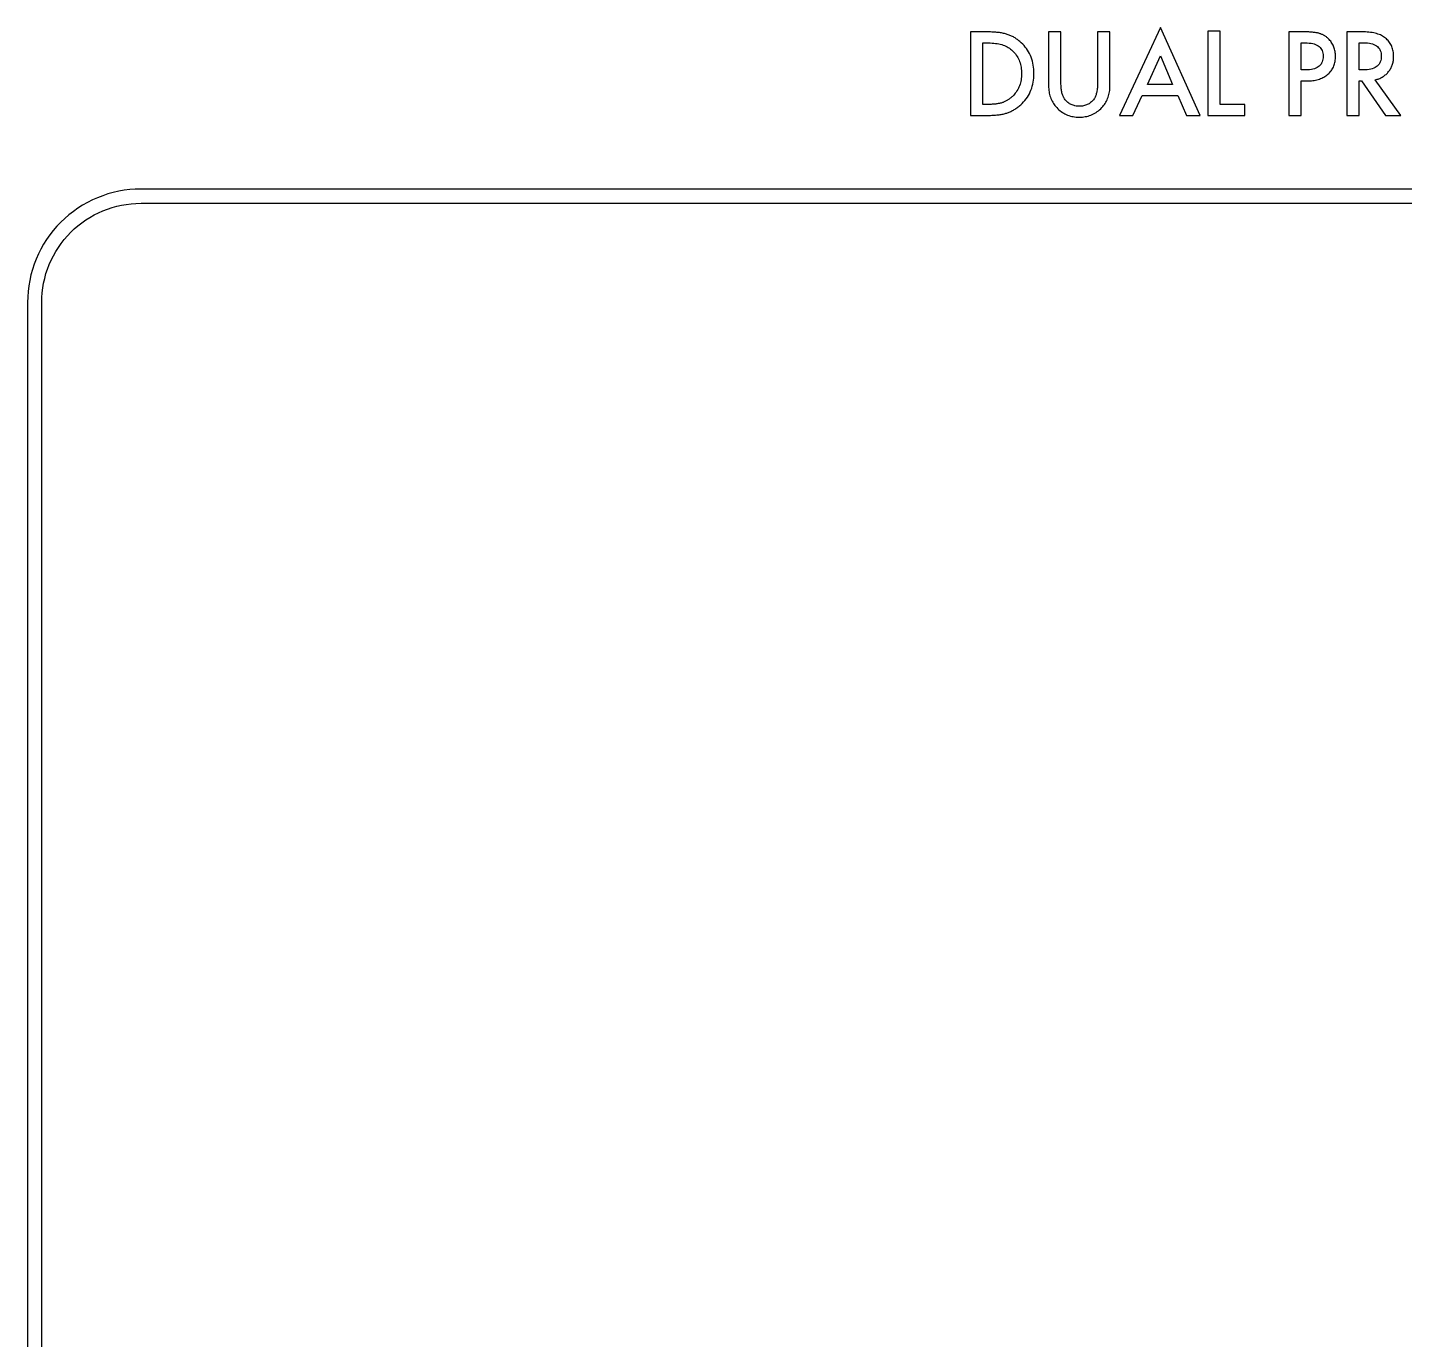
# Model space of a CAD drawing. Header units: metres. Extents: x 6 to 207, y 15 to 119.
# Drawn here: x 107.58 to 156.18, y 72.46 to 118.75 of the extents above; entities that cross this region are included whole.
import ezdxf

# ---------------------------------------------------------------- set-up
doc = ezdxf.new("R2010")
doc.units = ezdxf.units.M

msp = doc.modelspace()

# ---------------------------------------------------------------- linework, layer by layer
for p, q in [((141.469, 118.594), (140.861, 118.594)), ((140.861, 118.594), (140.861, 115.65)), ((141.519, 118.594), (141.469, 118.594)), ((141.569, 118.593), (141.519, 118.594)), ((141.617, 118.591), (141.569, 118.593)), ((141.664, 118.589), (141.617, 118.591)), ((141.71, 118.586), (141.664, 118.589)), ((141.754, 118.583), (141.71, 118.586)), ((141.797, 118.579), (141.754, 118.583)), ((144.055, 118.594), (143.618, 118.594)), ((143.618, 118.594), (143.618, 116.692)), ((144.055, 116.795), (144.055, 118.594)), ((145.783, 118.594), (145.346, 118.594)), ((145.346, 118.594), (145.346, 116.795)), ((145.783, 116.692), (145.783, 118.594)), ((147.57, 118.749), (146.119, 115.65)), ((148.969, 115.65), (147.57, 118.749)), ((149.674, 118.626), (149.237, 118.626)), ((149.237, 118.626), (149.237, 115.65)), ((149.674, 116.037), (149.674, 118.626)), ((152.597, 118.597), (152.093, 118.597)), ((152.093, 118.597), (152.093, 115.65)), ((152.64, 118.597), (152.597, 118.597)), ((152.682, 118.596), (152.64, 118.597)), ((152.722, 118.595), (152.682, 118.596)), ((152.761, 118.594), (152.722, 118.595)), ((152.799, 118.593), (152.761, 118.594)), ((152.836, 118.591), (152.799, 118.593)), ((152.871, 118.588), (152.836, 118.591)), ((152.905, 118.586), (152.871, 118.588)), ((152.938, 118.583), (152.905, 118.586)), ((152.97, 118.579), (152.938, 118.583)), ((154.666, 118.597), (154.144, 118.597)), ((154.144, 118.597), (154.144, 115.65)), ((154.733, 118.596), (154.666, 118.597)), ((154.799, 118.594), (154.733, 118.596)), ((154.862, 118.59), (154.799, 118.594)), ((154.923, 118.585), (154.862, 118.59)), ((154.982, 118.578), (154.923, 118.585)), ((141.298, 116.037), (141.298, 118.207)), ((141.298, 118.207), (141.495, 118.207)), ((141.495, 118.207), (141.56, 118.206)), ((141.56, 118.206), (141.623, 118.203)), ((141.623, 118.203), (141.684, 118.198)), ((141.684, 118.198), (141.743, 118.192)), ((141.743, 118.192), (141.801, 118.183)), ((141.839, 118.575), (141.797, 118.579)), ((141.801, 118.183), (141.857, 118.173)), ((141.88, 118.57), (141.839, 118.575)), ((141.857, 118.173), (141.91, 118.16)), ((141.919, 118.564), (141.88, 118.57)), ((141.91, 118.16), (141.962, 118.146)), ((141.957, 118.558), (141.919, 118.564)), ((141.994, 118.551), (141.957, 118.558)), ((141.962, 118.146), (142.012, 118.13)), ((142.029, 118.543), (141.994, 118.551)), ((142.012, 118.13), (142.06, 118.111)), ((142.064, 118.535), (142.029, 118.543)), ((142.06, 118.111), (142.107, 118.091)), ((142.096, 118.526), (142.064, 118.535)), ((142.128, 118.517), (142.096, 118.526)), ((142.159, 118.507), (142.128, 118.517)), ((142.19, 118.496), (142.159, 118.507)), ((142.222, 118.485), (142.19, 118.496)), ((142.253, 118.473), (142.222, 118.485)), ((142.284, 118.46), (142.253, 118.473)), ((142.314, 118.446), (142.284, 118.46)), ((142.344, 118.431), (142.314, 118.446)), ((142.374, 118.416), (142.344, 118.431)), ((142.403, 118.399), (142.374, 118.416)), ((142.433, 118.382), (142.403, 118.399)), ((142.461, 118.364), (142.433, 118.382)), ((142.49, 118.345), (142.461, 118.364)), ((142.518, 118.326), (142.49, 118.345)), ((142.545, 118.305), (142.518, 118.326)), ((142.573, 118.284), (142.545, 118.305)), ((142.6, 118.262), (142.573, 118.284)), ((142.626, 118.239), (142.6, 118.262)), ((142.653, 118.215), (142.626, 118.239)), ((142.704, 118.165), (142.653, 118.215)), ((142.752, 118.114), (142.704, 118.165)), ((142.797, 118.06), (142.752, 118.114)), ((152.53, 117.253), (152.53, 118.21)), ((152.53, 118.21), (152.677, 118.21)), ((152.677, 118.21), (152.749, 118.208)), ((152.749, 118.208), (152.817, 118.203)), ((152.817, 118.203), (152.88, 118.195)), ((152.88, 118.195), (152.939, 118.184)), ((152.939, 118.184), (152.994, 118.169)), ((153, 118.576), (152.97, 118.579)), ((152.994, 118.169), (153.044, 118.151)), ((153.029, 118.572), (153, 118.576)), ((153.057, 118.567), (153.029, 118.572)), ((153.044, 118.151), (153.09, 118.13)), ((153.084, 118.562), (153.057, 118.567)), ((153.109, 118.557), (153.084, 118.562)), ((153.09, 118.13), (153.132, 118.106)), ((153.133, 118.552), (153.109, 118.557)), ((153.132, 118.106), (153.169, 118.078)), ((153.156, 118.546), (153.133, 118.552)), ((153.178, 118.54), (153.156, 118.546)), ((153.2, 118.533), (153.178, 118.54)), ((153.222, 118.525), (153.2, 118.533)), ((153.243, 118.517), (153.222, 118.525)), ((153.264, 118.509), (153.243, 118.517)), ((153.285, 118.499), (153.264, 118.509)), ((153.305, 118.489), (153.285, 118.499)), ((153.326, 118.479), (153.305, 118.489)), ((153.345, 118.467), (153.326, 118.479)), ((153.365, 118.455), (153.345, 118.467)), ((153.384, 118.443), (153.365, 118.455)), ((153.403, 118.43), (153.384, 118.443)), ((153.421, 118.416), (153.403, 118.43)), ((153.439, 118.401), (153.421, 118.416)), ((153.457, 118.386), (153.439, 118.401)), ((153.475, 118.37), (153.457, 118.386)), ((153.492, 118.354), (153.475, 118.37)), ((153.521, 118.325), (153.492, 118.354)), ((153.548, 118.295), (153.521, 118.325)), ((153.574, 118.263), (153.548, 118.295)), ((153.597, 118.231), (153.574, 118.263)), ((153.619, 118.199), (153.597, 118.231)), ((153.64, 118.165), (153.619, 118.199)), ((153.658, 118.13), (153.64, 118.165)), ((153.675, 118.095), (153.658, 118.13)), ((153.69, 118.058), (153.675, 118.095)), ((154.581, 117.253), (154.581, 118.21)), ((154.581, 118.21), (154.74, 118.21)), ((154.74, 118.21), (154.811, 118.208)), ((154.811, 118.208), (154.877, 118.204)), ((154.877, 118.204), (154.939, 118.196)), ((154.939, 118.196), (154.997, 118.184)), ((155.038, 118.57), (154.982, 118.578)), ((154.997, 118.184), (155.051, 118.17)), ((155.092, 118.56), (155.038, 118.57)), ((155.051, 118.17), (155.1, 118.152)), ((155.144, 118.548), (155.092, 118.56)), ((155.1, 118.152), (155.145, 118.132)), ((155.194, 118.536), (155.144, 118.548)), ((155.145, 118.132), (155.186, 118.108)), ((155.186, 118.108), (155.222, 118.081)), ((155.241, 118.521), (155.194, 118.536)), ((155.286, 118.505), (155.241, 118.521)), ((155.329, 118.488), (155.286, 118.505)), ((155.37, 118.469), (155.329, 118.488)), ((155.408, 118.448), (155.37, 118.469)), ((155.444, 118.426), (155.408, 118.448)), ((155.478, 118.403), (155.444, 118.426)), ((155.51, 118.378), (155.478, 118.403)), ((155.543, 118.349), (155.51, 118.378)), ((155.573, 118.318), (155.543, 118.349)), ((155.602, 118.287), (155.573, 118.318)), ((155.629, 118.254), (155.602, 118.287)), ((155.654, 118.22), (155.629, 118.254)), ((155.677, 118.186), (155.654, 118.22)), ((155.697, 118.15), (155.677, 118.186)), ((155.716, 118.113), (155.697, 118.15)), ((155.733, 118.075), (155.716, 118.113)), ((142.107, 118.091), (142.151, 118.069)), ((142.151, 118.069), (142.193, 118.046)), ((142.193, 118.046), (142.234, 118.02)), ((142.234, 118.02), (142.273, 117.992)), ((142.273, 117.992), (142.31, 117.963)), ((142.31, 117.963), (142.345, 117.931)), ((142.345, 117.931), (142.381, 117.894)), ((142.381, 117.894), (142.415, 117.855)), ((142.415, 117.855), (142.447, 117.816)), ((142.447, 117.816), (142.477, 117.775)), ((142.477, 117.775), (142.505, 117.732)), ((142.505, 117.732), (142.53, 117.689)), ((142.53, 117.689), (142.553, 117.644)), ((142.553, 117.644), (142.574, 117.598)), ((142.839, 118.005), (142.797, 118.06)), ((142.877, 117.948), (142.839, 118.005)), ((142.913, 117.889), (142.877, 117.948)), ((142.946, 117.828), (142.913, 117.889)), ((142.975, 117.766), (142.946, 117.828)), ((143.001, 117.702), (142.975, 117.766)), ((143.025, 117.636), (143.001, 117.702)), ((143.045, 117.568), (143.025, 117.636)), ((147.107, 116.741), (147.562, 117.748)), ((147.562, 117.748), (147.997, 116.741)), ((153.169, 118.078), (153.202, 118.047)), ((153.202, 118.047), (153.23, 118.013)), ((153.23, 118.013), (153.254, 117.976)), ((153.254, 117.976), (153.274, 117.935)), ((153.274, 117.935), (153.289, 117.891)), ((153.289, 117.891), (153.3, 117.844)), ((153.3, 117.632), (153.29, 117.583)), ((153.3, 117.844), (153.307, 117.794)), ((153.307, 117.684), (153.3, 117.632)), ((153.307, 117.794), (153.309, 117.74)), ((153.309, 117.74), (153.307, 117.684)), ((153.703, 118.021), (153.69, 118.058)), ((153.714, 117.982), (153.703, 118.021)), ((153.724, 117.943), (153.714, 117.982)), ((153.732, 117.903), (153.724, 117.943)), ((153.738, 117.862), (153.732, 117.903)), ((153.737, 117.598), (153.742, 117.642)), ((153.742, 117.82), (153.738, 117.862)), ((153.745, 117.778), (153.742, 117.82)), ((153.742, 117.642), (153.745, 117.688)), ((153.746, 117.734), (153.745, 117.778)), ((153.745, 117.688), (153.746, 117.734)), ((155.222, 118.081), (155.255, 118.05)), ((155.255, 118.05), (155.283, 118.017)), ((155.283, 118.017), (155.306, 117.98)), ((155.306, 117.98), (155.325, 117.94)), ((155.325, 117.94), (155.34, 117.897)), ((155.34, 117.897), (155.351, 117.85)), ((155.351, 117.638), (155.34, 117.589)), ((155.351, 117.85), (155.358, 117.801)), ((155.358, 117.691), (155.351, 117.638)), ((155.358, 117.801), (155.36, 117.748)), ((155.36, 117.748), (155.358, 117.691)), ((155.748, 118.036), (155.733, 118.075)), ((155.761, 117.996), (155.748, 118.036)), ((155.772, 117.954), (155.761, 117.996)), ((155.781, 117.912), (155.772, 117.954)), ((155.788, 117.869), (155.781, 117.912)), ((155.787, 117.59), (155.791, 117.625)), ((155.793, 117.824), (155.788, 117.869)), ((155.791, 117.625), (155.794, 117.66)), ((155.796, 117.779), (155.793, 117.824)), ((155.794, 117.66), (155.796, 117.696)), ((155.797, 117.732), (155.796, 117.779)), ((155.796, 117.696), (155.797, 117.732)), ((142.574, 117.598), (142.593, 117.55)), ((142.593, 117.55), (142.609, 117.501)), ((142.609, 117.501), (142.624, 117.451)), ((142.624, 117.451), (142.636, 117.4)), ((142.636, 117.4), (142.646, 117.347)), ((142.646, 117.347), (142.654, 117.293)), ((142.654, 117.293), (142.659, 117.238)), ((142.659, 117.238), (142.662, 117.181)), ((142.662, 117.181), (142.664, 117.123)), ((142.664, 117.123), (142.662, 117.065)), ((143.062, 117.498), (143.045, 117.568)), ((143.076, 117.427), (143.062, 117.498)), ((143.087, 117.353), (143.076, 117.427)), ((143.094, 117.278), (143.087, 117.353)), ((143.099, 117.202), (143.094, 117.278)), ((143.101, 117.123), (143.099, 117.202)), ((143.099, 117.044), (143.101, 117.123)), ((152.696, 117.253), (152.53, 117.253)), ((152.766, 117.255), (152.696, 117.253)), ((152.832, 117.26), (152.766, 117.255)), ((152.893, 117.268), (152.832, 117.26)), ((152.95, 117.28), (152.893, 117.268)), ((153.004, 117.295), (152.95, 117.28)), ((153.052, 117.314), (153.004, 117.295)), ((153.097, 117.336), (153.052, 117.314)), ((153.137, 117.361), (153.097, 117.336)), ((153.173, 117.389), (153.137, 117.361)), ((153.205, 117.421), (153.173, 117.389)), ((153.233, 117.457), (153.205, 117.421)), ((153.256, 117.496), (153.233, 117.457)), ((153.275, 117.538), (153.256, 117.496)), ((153.29, 117.583), (153.275, 117.538)), ((153.473, 117.1), (153.504, 117.128)), ((153.504, 117.128), (153.533, 117.157)), ((153.533, 117.157), (153.561, 117.188)), ((153.561, 117.188), (153.586, 117.219)), ((153.586, 117.219), (153.61, 117.252)), ((153.61, 117.252), (153.632, 117.286)), ((153.632, 117.286), (153.651, 117.321)), ((153.651, 117.321), (153.669, 117.357)), ((153.669, 117.357), (153.686, 117.394)), ((153.686, 117.394), (153.7, 117.433)), ((153.7, 117.433), (153.712, 117.472)), ((153.712, 117.472), (153.722, 117.513)), ((153.722, 117.513), (153.731, 117.555)), ((153.731, 117.555), (153.737, 117.598)), ((154.723, 117.253), (154.581, 117.253)), ((154.795, 117.255), (154.723, 117.253)), ((154.864, 117.26), (154.795, 117.255)), ((154.928, 117.268), (154.864, 117.26)), ((154.987, 117.28), (154.928, 117.268)), ((155.042, 117.296), (154.987, 117.28)), ((155.093, 117.315), (155.042, 117.296)), ((155.139, 117.337), (155.093, 117.315)), ((155.181, 117.363), (155.139, 117.337)), ((155.219, 117.392), (155.181, 117.363)), ((155.252, 117.424), (155.219, 117.392)), ((155.28, 117.46), (155.252, 117.424)), ((155.305, 117.5), (155.28, 117.46)), ((155.324, 117.542), (155.305, 117.5)), ((155.34, 117.589), (155.324, 117.542)), ((155.551, 117.12), (155.574, 117.143)), ((155.574, 117.143), (155.596, 117.168)), ((155.596, 117.168), (155.618, 117.194)), ((155.618, 117.194), (155.638, 117.221)), ((155.638, 117.221), (155.657, 117.248)), ((155.657, 117.248), (155.675, 117.276)), ((155.675, 117.276), (155.692, 117.305)), ((155.692, 117.305), (155.708, 117.334)), ((155.708, 117.334), (155.722, 117.364)), ((155.722, 117.364), (155.735, 117.395)), ((155.735, 117.395), (155.747, 117.426)), ((155.747, 117.426), (155.757, 117.457)), ((155.757, 117.457), (155.766, 117.49)), ((155.766, 117.49), (155.774, 117.522)), ((155.774, 117.522), (155.781, 117.556)), ((155.781, 117.556), (155.787, 117.59)), ((142.573, 116.651), (142.552, 116.605)), ((142.592, 116.698), (142.573, 116.651)), ((142.609, 116.746), (142.592, 116.698)), ((142.623, 116.796), (142.609, 116.746)), ((142.636, 116.848), (142.623, 116.796)), ((142.646, 116.9), (142.636, 116.848)), ((142.653, 116.954), (142.646, 116.9)), ((142.659, 117.009), (142.653, 116.954)), ((142.662, 117.065), (142.659, 117.009)), ((143.021, 116.607), (143.042, 116.676)), ((143.042, 116.676), (143.06, 116.746)), ((143.06, 116.746), (143.075, 116.817)), ((143.075, 116.817), (143.086, 116.891)), ((143.086, 116.891), (143.094, 116.967)), ((143.094, 116.967), (143.099, 117.044)), ((143.618, 116.692), (143.619, 116.638)), ((143.619, 116.638), (143.622, 116.585)), ((144.056, 116.75), (144.055, 116.795)), ((144.057, 116.707), (144.056, 116.75)), ((144.059, 116.665), (144.057, 116.707)), ((144.062, 116.625), (144.059, 116.665)), ((145.342, 116.663), (145.339, 116.623)), ((145.345, 116.706), (145.342, 116.663)), ((145.346, 116.75), (145.345, 116.706)), ((145.346, 116.795), (145.346, 116.75)), ((145.779, 116.585), (145.782, 116.638)), ((145.782, 116.638), (145.783, 116.692)), ((147.997, 116.741), (147.107, 116.741)), ((152.53, 116.866), (152.737, 116.866)), ((152.53, 115.65), (152.53, 116.866)), ((152.737, 116.866), (152.791, 116.867)), ((152.791, 116.867), (152.843, 116.869)), ((152.843, 116.869), (152.894, 116.873)), ((152.894, 116.873), (152.944, 116.879)), ((152.944, 116.879), (152.993, 116.886)), ((152.993, 116.886), (153.04, 116.895)), ((153.04, 116.895), (153.086, 116.906)), ((153.086, 116.906), (153.131, 116.918)), ((153.131, 116.918), (153.174, 116.932)), ((153.174, 116.932), (153.216, 116.947)), ((153.216, 116.947), (153.257, 116.964)), ((153.257, 116.964), (153.296, 116.983)), ((153.296, 116.983), (153.334, 117.003)), ((153.334, 117.003), (153.371, 117.025)), ((153.371, 117.025), (153.406, 117.048)), ((153.406, 117.048), (153.44, 117.073)), ((153.44, 117.073), (153.473, 117.1)), ((154.581, 116.866), (154.662, 116.866)), ((154.581, 115.65), (154.581, 116.866)), ((154.662, 116.866), (155.51, 115.65)), ((155.147, 116.906), (155.181, 116.914)), ((156.055, 115.65), (155.147, 116.906)), ((155.181, 116.914), (155.214, 116.923)), ((155.214, 116.923), (155.247, 116.933)), ((155.247, 116.933), (155.278, 116.945)), ((155.278, 116.945), (155.309, 116.957)), ((155.309, 116.957), (155.339, 116.971)), ((155.339, 116.971), (155.369, 116.985)), ((155.369, 116.985), (155.397, 117.001)), ((155.397, 117.001), (155.425, 117.018)), ((155.425, 117.018), (155.452, 117.036)), ((155.452, 117.036), (155.478, 117.055)), ((155.478, 117.055), (155.503, 117.076)), ((155.503, 117.076), (155.528, 117.097)), ((155.528, 117.097), (155.551, 117.12)), ((142.12, 116.16), (142.098, 116.149)), ((142.141, 116.171), (142.12, 116.16)), ((142.162, 116.184), (142.141, 116.171)), ((142.183, 116.196), (142.162, 116.184)), ((142.203, 116.21), (142.183, 116.196)), ((142.224, 116.224), (142.203, 116.21)), ((142.244, 116.238), (142.224, 116.224)), ((142.264, 116.253), (142.244, 116.238)), ((142.283, 116.269), (142.264, 116.253)), ((142.303, 116.285), (142.283, 116.269)), ((142.322, 116.302), (142.303, 116.285)), ((142.341, 116.319), (142.322, 116.302)), ((142.377, 116.356), (142.341, 116.319)), ((142.412, 116.394), (142.377, 116.356)), ((142.444, 116.434), (142.412, 116.394)), ((142.475, 116.474), (142.444, 116.434)), ((142.503, 116.516), (142.475, 116.474)), ((142.528, 116.56), (142.503, 116.516)), ((142.552, 116.605), (142.528, 116.56)), ((142.737, 116.126), (142.784, 116.18)), ((142.784, 116.18), (142.827, 116.236)), ((142.827, 116.236), (142.868, 116.293)), ((142.868, 116.293), (142.905, 116.352)), ((142.905, 116.352), (142.939, 116.413)), ((142.939, 116.413), (142.97, 116.476)), ((142.97, 116.476), (142.997, 116.541)), ((142.997, 116.541), (143.021, 116.607)), ((143.622, 116.585), (143.627, 116.533)), ((143.627, 116.533), (143.634, 116.482)), ((143.634, 116.482), (143.643, 116.432)), ((143.643, 116.432), (143.654, 116.383)), ((143.654, 116.383), (143.667, 116.336)), ((143.667, 116.336), (143.682, 116.29)), ((143.682, 116.29), (143.699, 116.244)), ((143.699, 116.244), (143.718, 116.2)), ((143.718, 116.2), (143.739, 116.157)), ((143.739, 116.157), (143.762, 116.115)), ((144.066, 116.586), (144.062, 116.625)), ((144.071, 116.548), (144.066, 116.586)), ((144.076, 116.512), (144.071, 116.548)), ((144.083, 116.478), (144.076, 116.512)), ((144.09, 116.444), (144.083, 116.478)), ((144.098, 116.413), (144.09, 116.444)), ((144.107, 116.382), (144.098, 116.413)), ((144.117, 116.353), (144.107, 116.382)), ((144.128, 116.326), (144.117, 116.353)), ((144.139, 116.3), (144.128, 116.326)), ((144.152, 116.275), (144.139, 116.3)), ((144.165, 116.252), (144.152, 116.275)), ((144.179, 116.23), (144.165, 116.252)), ((144.202, 116.201), (144.179, 116.23)), ((144.225, 116.173), (144.202, 116.201)), ((144.249, 116.147), (144.225, 116.173)), ((145.177, 116.173), (145.153, 116.147)), ((145.2, 116.201), (145.177, 116.173)), ((145.222, 116.23), (145.2, 116.201)), ((145.237, 116.251), (145.222, 116.23)), ((145.25, 116.274), (145.237, 116.251)), ((145.262, 116.298), (145.25, 116.274)), ((145.274, 116.324), (145.262, 116.298)), ((145.285, 116.351), (145.274, 116.324)), ((145.294, 116.379), (145.285, 116.351)), ((145.303, 116.41), (145.294, 116.379)), ((145.312, 116.441), (145.303, 116.41)), ((145.319, 116.475), (145.312, 116.441)), ((145.325, 116.509), (145.319, 116.475)), ((145.331, 116.546), (145.325, 116.509)), ((145.336, 116.583), (145.331, 116.546)), ((145.339, 116.623), (145.336, 116.583)), ((145.64, 116.115), (145.663, 116.157)), ((145.663, 116.157), (145.684, 116.2)), ((145.684, 116.2), (145.703, 116.244)), ((145.703, 116.244), (145.72, 116.29)), ((145.72, 116.29), (145.735, 116.336)), ((145.735, 116.336), (145.747, 116.383)), ((145.747, 116.383), (145.758, 116.432)), ((145.758, 116.432), (145.767, 116.482)), ((145.767, 116.482), (145.774, 116.533)), ((145.774, 116.533), (145.779, 116.585)), ((146.596, 115.65), (146.922, 116.354)), ((146.922, 116.354), (148.178, 116.354)), ((148.178, 116.354), (148.485, 115.65)), ((141.495, 116.037), (141.298, 116.037)), ((141.529, 116.037), (141.495, 116.037)), ((141.563, 116.038), (141.529, 116.037)), ((141.596, 116.039), (141.563, 116.038)), ((141.628, 116.041), (141.596, 116.039)), ((141.66, 116.043), (141.628, 116.041)), ((141.691, 116.045), (141.66, 116.043)), ((141.721, 116.048), (141.691, 116.045)), ((141.751, 116.051), (141.721, 116.048)), ((141.78, 116.055), (141.751, 116.051)), ((141.808, 116.059), (141.78, 116.055)), ((141.79, 115.664), (141.831, 115.668)), ((141.836, 116.064), (141.808, 116.059)), ((141.831, 115.668), (141.871, 115.673)), ((141.863, 116.069), (141.836, 116.064)), ((141.889, 116.074), (141.863, 116.069)), ((141.871, 115.673), (141.91, 115.678)), ((141.914, 116.08), (141.889, 116.074)), ((141.91, 115.678), (141.947, 115.684)), ((141.939, 116.087), (141.914, 116.08)), ((141.963, 116.094), (141.939, 116.087)), ((141.947, 115.684), (141.983, 115.691)), ((141.987, 116.101), (141.963, 116.094)), ((141.983, 115.691), (142.017, 115.698)), ((142.009, 116.109), (141.987, 116.101)), ((142.032, 116.118), (142.009, 116.109)), ((142.017, 115.698), (142.051, 115.706)), ((142.054, 116.128), (142.032, 116.118)), ((142.051, 115.706), (142.082, 115.714)), ((142.076, 116.138), (142.054, 116.128)), ((142.098, 116.149), (142.076, 116.138)), ((142.082, 115.714), (142.113, 115.723)), ((142.113, 115.723), (142.142, 115.732)), ((142.142, 115.732), (142.172, 115.742)), ((142.172, 115.742), (142.202, 115.753)), ((142.202, 115.753), (142.232, 115.765)), ((142.232, 115.765), (142.261, 115.778)), ((142.261, 115.778), (142.291, 115.791)), ((142.291, 115.791), (142.32, 115.806)), ((142.32, 115.806), (142.349, 115.821)), ((142.349, 115.821), (142.379, 115.838)), ((142.379, 115.838), (142.407, 115.855)), ((142.407, 115.855), (142.436, 115.873)), ((142.436, 115.873), (142.465, 115.892)), ((142.465, 115.892), (142.493, 115.912)), ((142.493, 115.912), (142.522, 115.932)), ((142.522, 115.932), (142.55, 115.954)), ((142.55, 115.954), (142.578, 115.976)), ((142.578, 115.976), (142.606, 116)), ((142.606, 116), (142.634, 116.024)), ((142.634, 116.024), (142.687, 116.074)), ((142.687, 116.074), (142.737, 116.126)), ((143.762, 116.115), (143.787, 116.075)), ((143.787, 116.075), (143.814, 116.035)), ((143.814, 116.035), (143.843, 115.997)), ((143.843, 115.997), (143.873, 115.959)), ((143.873, 115.959), (143.906, 115.923)), ((143.906, 115.923), (143.945, 115.885)), ((143.945, 115.885), (143.984, 115.848)), ((143.984, 115.848), (144.025, 115.815)), ((144.025, 115.815), (144.066, 115.783)), ((144.066, 115.783), (144.109, 115.754)), ((144.109, 115.754), (144.152, 115.727)), ((144.152, 115.727), (144.197, 115.703)), ((144.197, 115.703), (144.243, 115.68)), ((144.243, 115.68), (144.289, 115.661)), ((144.274, 116.123), (144.249, 116.147)), ((144.301, 116.101), (144.274, 116.123)), ((144.328, 116.081), (144.301, 116.101)), ((144.357, 116.062), (144.328, 116.081)), ((144.386, 116.045), (144.357, 116.062)), ((144.417, 116.03), (144.386, 116.045)), ((144.449, 116.017), (144.417, 116.03)), ((144.482, 116.005), (144.449, 116.017)), ((144.515, 115.995), (144.482, 116.005)), ((144.55, 115.987), (144.515, 115.995)), ((144.586, 115.981), (144.55, 115.987)), ((144.623, 115.977), (144.586, 115.981)), ((144.661, 115.974), (144.623, 115.977)), ((144.7, 115.973), (144.661, 115.974)), ((144.74, 115.974), (144.7, 115.973)), ((144.778, 115.977), (144.74, 115.974)), ((144.815, 115.981), (144.778, 115.977)), ((144.851, 115.987), (144.815, 115.981)), ((144.886, 115.995), (144.851, 115.987)), ((144.92, 116.005), (144.886, 115.995)), ((144.953, 116.017), (144.92, 116.005)), ((144.984, 116.03), (144.953, 116.017)), ((145.015, 116.045), (144.984, 116.03)), ((145.045, 116.062), (145.015, 116.045)), ((145.073, 116.081), (145.045, 116.062)), ((145.101, 116.101), (145.073, 116.081)), ((145.127, 116.123), (145.101, 116.101)), ((145.111, 115.661), (145.158, 115.68)), ((145.153, 116.147), (145.127, 116.123)), ((145.158, 115.68), (145.204, 115.703)), ((145.204, 115.703), (145.248, 115.727)), ((145.248, 115.727), (145.292, 115.754)), ((145.292, 115.754), (145.335, 115.783)), ((145.335, 115.783), (145.376, 115.815)), ((145.376, 115.815), (145.417, 115.848)), ((145.417, 115.848), (145.457, 115.885)), ((145.457, 115.885), (145.495, 115.923)), ((145.495, 115.923), (145.528, 115.959)), ((145.528, 115.959), (145.559, 115.997)), ((145.559, 115.997), (145.588, 116.035)), ((145.588, 116.035), (145.615, 116.075)), ((145.615, 116.075), (145.64, 116.115)), ((150.549, 116.037), (149.674, 116.037)), ((150.549, 115.65), (150.549, 116.037)), ((140.861, 115.65), (141.461, 115.65)), ((141.461, 115.65), (141.512, 115.65)), ((141.512, 115.65), (141.562, 115.651)), ((141.562, 115.651), (141.61, 115.653)), ((141.61, 115.653), (141.657, 115.655)), ((141.657, 115.655), (141.703, 115.657)), ((141.703, 115.657), (141.747, 115.66)), ((141.747, 115.66), (141.79, 115.664)), ((144.289, 115.661), (144.337, 115.643)), ((144.337, 115.643), (144.386, 115.628)), ((144.386, 115.628), (144.436, 115.615)), ((144.436, 115.615), (144.487, 115.605)), ((144.487, 115.605), (144.538, 115.596)), ((144.538, 115.596), (144.591, 115.591)), ((144.591, 115.591), (144.645, 115.587)), ((144.645, 115.587), (144.7, 115.586)), ((144.7, 115.586), (144.755, 115.587)), ((144.755, 115.587), (144.809, 115.591)), ((144.809, 115.591), (144.862, 115.596)), ((144.862, 115.596), (144.914, 115.605)), ((144.914, 115.605), (144.965, 115.615)), ((144.965, 115.615), (145.015, 115.628)), ((145.015, 115.628), (145.063, 115.643)), ((145.063, 115.643), (145.111, 115.661)), ((146.119, 115.65), (146.596, 115.65)), ((148.485, 115.65), (148.969, 115.65)), ((149.237, 115.65), (150.549, 115.65)), ((152.093, 115.65), (152.53, 115.65)), ((154.144, 115.65), (154.581, 115.65)), ((155.51, 115.65), (156.055, 115.65)), ((110.232, 112.816), (110.049, 112.745)), ((110.419, 112.878), (110.232, 112.816)), ((110.608, 112.93), (110.419, 112.878)), ((110.8, 112.973), (110.608, 112.93)), ((110.993, 113.007), (110.8, 112.973)), ((111.188, 113.031), (110.993, 113.007)), ((111.384, 113.045), (111.188, 113.031)), ((111.58, 113.05), (111.384, 113.045)), ((203.38, 113.05), (111.58, 113.05)), ((109.197, 112.263), (109.042, 112.142)), ((109.358, 112.376), (109.197, 112.263)), ((109.524, 112.481), (109.358, 112.376)), ((109.694, 112.578), (109.524, 112.481)), ((109.87, 112.666), (109.694, 112.578)), ((110.049, 112.745), (109.87, 112.666)), ((110.084, 112.214), (110.241, 112.283)), ((110.241, 112.283), (110.401, 112.345)), ((110.401, 112.345), (110.564, 112.399)), ((110.564, 112.399), (110.73, 112.445)), ((110.73, 112.445), (110.897, 112.483)), ((110.897, 112.483), (111.066, 112.512)), ((111.066, 112.512), (111.237, 112.533)), ((111.237, 112.533), (111.408, 112.546)), ((111.408, 112.546), (111.586, 112.55)), ((111.586, 112.55), (203.374, 112.55)), ((108.752, 111.878), (108.616, 111.736)), ((108.894, 112.014), (108.752, 111.878)), ((109.042, 112.142), (108.894, 112.014)), ((109.36, 111.756), (109.495, 111.861)), ((109.495, 111.861), (109.636, 111.96)), ((109.636, 111.96), (109.781, 112.052)), ((109.781, 112.052), (109.93, 112.137)), ((109.93, 112.137), (110.084, 112.214)), ((108.367, 111.433), (108.254, 111.272)), ((108.488, 111.588), (108.367, 111.433)), ((108.616, 111.736), (108.488, 111.588)), ((108.875, 111.27), (108.987, 111.4)), ((108.987, 111.4), (109.105, 111.525)), ((109.105, 111.525), (109.23, 111.643)), ((109.23, 111.643), (109.36, 111.756)), ((108.052, 110.936), (107.964, 110.76)), ((108.149, 111.106), (108.052, 110.936)), ((108.254, 111.272), (108.149, 111.106)), ((108.493, 110.7), (108.578, 110.849)), ((108.578, 110.849), (108.67, 110.994)), ((108.67, 110.994), (108.769, 111.135)), ((108.769, 111.135), (108.875, 111.27)), ((107.814, 110.398), (107.752, 110.211)), ((107.884, 110.581), (107.814, 110.398)), ((107.964, 110.76), (107.884, 110.581)), ((108.285, 110.229), (108.347, 110.389)), ((108.347, 110.389), (108.416, 110.546)), ((108.416, 110.546), (108.493, 110.7)), ((107.7, 110.022), (107.657, 109.83)), ((107.752, 110.211), (107.7, 110.022)), ((108.147, 109.733), (108.185, 109.901)), ((108.185, 109.901), (108.231, 110.066)), ((108.231, 110.066), (108.285, 110.229)), ((107.599, 109.442), (107.585, 109.246)), ((107.623, 109.637), (107.599, 109.442)), ((107.657, 109.83), (107.623, 109.637)), ((108.084, 109.222), (108.097, 109.393)), ((108.097, 109.393), (108.118, 109.564)), ((108.118, 109.564), (108.147, 109.733)), ((107.585, 109.246), (107.58, 109.05)), ((107.58, 109.05), (107.58, 19.45)), ((108.08, 109.044), (108.084, 109.222)), ((108.08, 19.456), (108.08, 109.044))]:
    msp.add_line(p, q)

doc.saveas('drawing.dxf')
